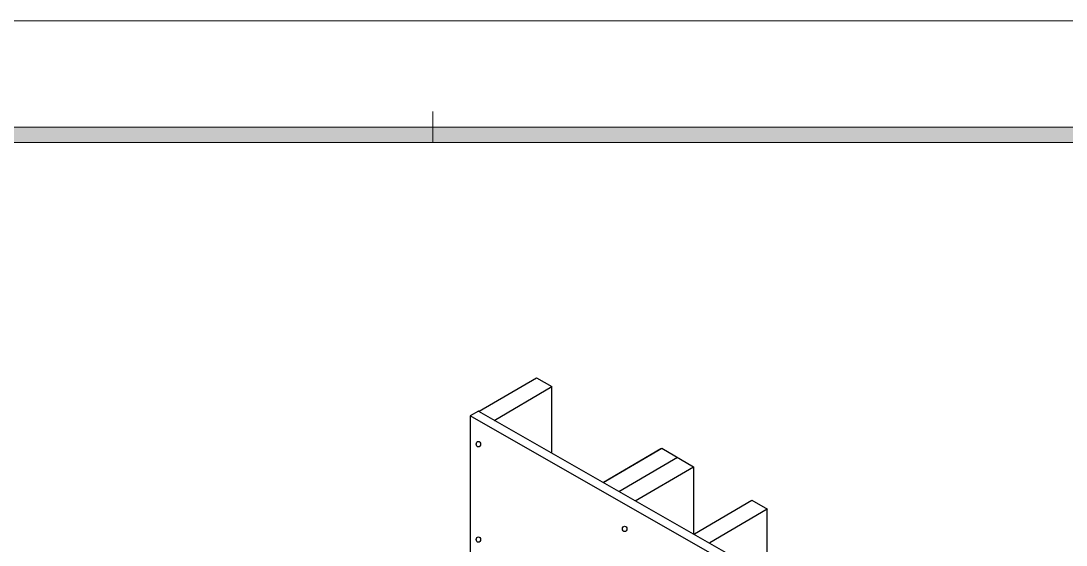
# Model space of a CAD drawing. Extents: x -1337 to 5791, y -3809 to 1769.
# Drawn here: x -811 to -203, y 1417 to 1722 of the extents above; entities that cross this region are included whole.
import ezdxf

# ---------------------------------------------------------------- set-up
doc = ezdxf.new("R2010")
doc.units = 0
doc.header["$MEASUREMENT"] = 0
doc.layers.get('0').update_dxf_attribs({"lineweight": 0})
for name, color, linetype, lineweight in [('G-ANNO-TTLB', 7, 'Continuous', 0), ('G-ANNO-TTLB_1', 7, 'Continuous', 0), ('WALL SCRATCH', 7, 'Continuous', 0)]:
    doc.layers.add(name, color=color, linetype=linetype, lineweight=lineweight)

msp = doc.modelspace()

# ---------------------------------------------------------------- hatches: boundary and pattern name
at = {"layer": 'G-ANNO-TTLB', "true_color": 0xff00ff, "transparency": 33554687}
h = msp.add_hatch(color=6, dxfattribs=at)
edge = h.paths.add_edge_path()
edge.add_spline(control_points=[(1773.02, -796.5), (1773.02, -796.5), (-1156.5, -796.5), (-1156.5, -796.5), (-1156.5, -796.5), (-1156.5, 1660.5), (-1156.5, 1660.5), (-1156.5, 1660.5), (1773.02, 1660.5), (1773.02, 1660.5), (1773.02, 1660.5), (1773.02, -796.5), (1773.02, -796.5)], knot_values=[0, 0, 0, 0, 1, 1, 1, 2, 2, 2, 3, 3, 3, 4, 4, 4, 4], degree=3, periodic=0)
edge = h.paths.add_edge_path()
edge.add_spline(control_points=[(-1147.5, 1651.5), (-1147.5, 1651.5), (-1147.5, -787.5), (-1147.5, -787.5), (-1147.5, -787.5), (1764.02, -787.5), (1764.02, -787.5), (1764.02, -787.5), (1764.02, 1651.5), (1764.02, 1651.5), (1764.02, 1651.5), (-1147.5, 1651.5), (-1147.5, 1651.5)], knot_values=[0, 0, 0, 0, 1, 1, 1, 2, 2, 2, 3, 3, 3, 4, 4, 4, 4], degree=3, periodic=0)
edge.add_line((-1147.5, 1651.5), (-1147.5, 1651.5))

# ---------------------------------------------------------------- linework, layer by layer
at = {"color": 18, "lineweight": 0, "true_color": 0x000000}
msp.add_lwpolyline([(-1147.5, -787.5), (-1147.5, 1651.5), (1764.02, 1651.5), (1764.02, -787.5)], close=True, dxfattribs=at)
at = {"layer": 'G-ANNO-TTLB', "color": 6, "lineweight": 9, "true_color": 0xff00ff}
for p, q in [((-571.5, 1651.5), (-571.5, 1669.5)), ((1773.02, 1660.5), (-1156.5, 1660.5)), ((1764.02, 1651.5), (-1147.5, 1651.5)), ((-1147.5, 1651.5), (1764.02, 1651.5))]:
    msp.add_line(p, q, dxfattribs=at)
at = {"layer": 'G-ANNO-TTLB'}
for points in [[(1773.02, -796.5), (1773.02, -796.5), (-1156.5, -796.5), (-1156.5, -796.5), (-1156.5, -796.5), (-1156.5, 1660.5), (-1156.5, 1660.5), (-1156.5, 1660.5), (1773.02, 1660.5), (1773.02, 1660.5), (1773.02, 1660.5), (1773.02, -796.5), (1773.02, -796.5)], [(-1147.5, 1651.5), (-1147.5, 1651.5), (-1147.5, -787.5), (-1147.5, -787.5), (-1147.5, -787.5), (1764.02, -787.5), (1764.02, -787.5), (1764.02, -787.5), (1764.02, 1651.5), (1764.02, 1651.5), (1764.02, 1651.5), (-1147.5, 1651.5), (-1147.5, 1651.5)]]:
    msp.add_open_spline(points, degree=3, knots=[0, 0, 0, 0, 1, 1, 1, 2, 2, 2, 3, 3, 3, 4, 4, 4, 4], dxfattribs=at)
at = {"layer": 'G-ANNO-TTLB_1', "color": 6, "lineweight": 9, "true_color": 0xff00ff}
msp.add_line((2119.19, 1722.38), (-1336.81, 1722.38), dxfattribs=at)
at = {"layer": 'WALL SCRATCH', "color": 33, "lineweight": 25, "true_color": 0xcc9966}
for p, q in [((-544.5, 1494.89), (-511.09, 1514.46)), ((-544.5, 1494.89), (-511.09, 1514.46)), ((-511.09, 1514.46), (-502.12, 1509.28)), ((-535.76, 1489.59), (-502.12, 1509.28)), ((-502.14, 1470.41), (-502.14, 1509.15)), ((-472.35, 1453.4), (-438.17, 1473.41)), ((-438.17, 1473.41), (-419.71, 1462.57)), ((-472.1, 1453.55), (-438.69, 1473.11)), ((-463.06, 1448.1), (-429.01, 1468.04)), ((-453.62, 1442.71), (-419.71, 1462.57)), ((-419.71, 1462.55), (-419.71, 1423.63)), ((-419.15, 1423.53), (-385.74, 1443.09)), ((-385.74, 1443.09), (-376.53, 1437.81)), ((-410.2, 1418.39), (-376.79, 1437.96)), ((-376.77, 1399.22), (-376.79, 1437.96))]:
    msp.add_line(p, q, dxfattribs=at)
at = {"layer": 'WALL SCRATCH', "color": 2, "lineweight": 25, "true_color": 0xffff00}
for p, q in [((-544.9, 1495), (-549.71, 1492.22)), ((-549.71, 1492.22), (-549.71, 1371.22)), ((-280.91, 1338.73), (-549.71, 1492.22)), ((-544.75, 1494.75), (-545.01, 1494.89)), ((-275.96, 1341.26), (-544.75, 1494.75))]:
    msp.add_line(p, q, dxfattribs=at)
at = {"layer": 'WALL SCRATCH', "color": 252, "lineweight": 25, "true_color": 0x848484}
for centre in [(-544.94, 1475.7), (-459.75, 1426.34), (-544.94, 1420.1)]:
    msp.add_ellipse(centre, major_axis=(0, 1.59), ratio=0.812499, dxfattribs=at)

doc.saveas('drawing.dxf')
